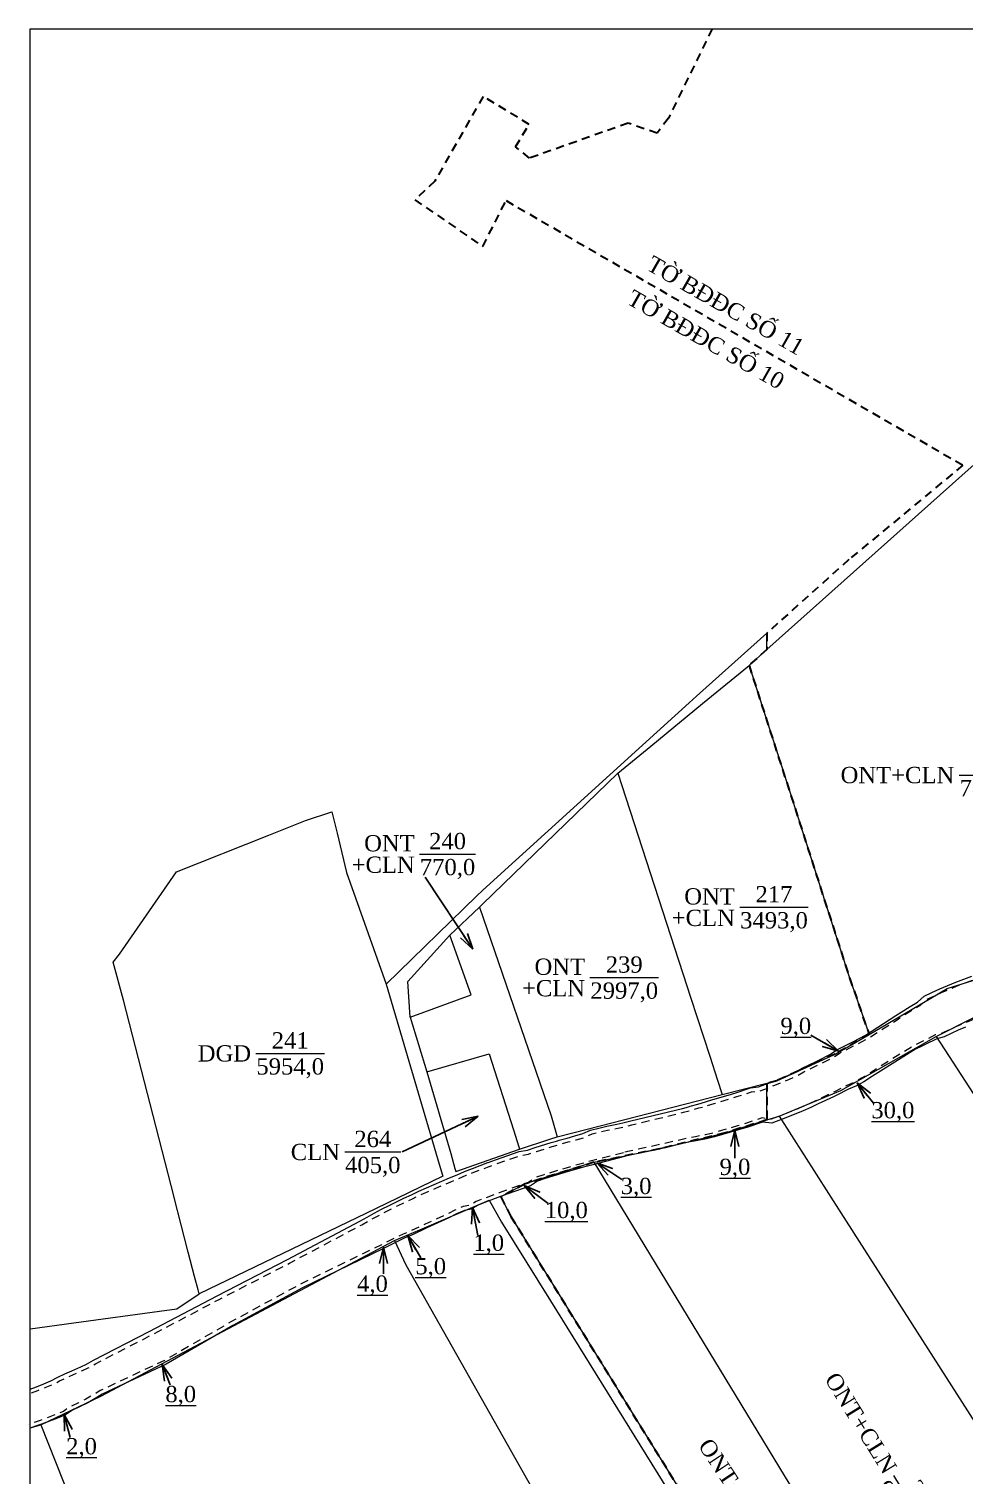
# Model space of a CAD drawing. Header units: metres. Extents: x 547819 to 548649, y 1841854 to 1842431.
# Drawn here: x 547818.8 to 548048.4, y 1842076.2 to 1842431.3 of the extents above; entities that cross this region are included whole.
import ezdxf
from ezdxf.enums import TextEntityAlignment as Align

# ---------------------------------------------------------------- set-up
doc = ezdxf.new("R2010")
doc.units = ezdxf.units.M
doc.header["$MEASUREMENT"] = 0
doc.linetypes.add('DGN Style 2', pattern=[3.355162, 2.013097, -1.342065])
for name, color, linetype, lineweight in [('Level 1', 7, 'Continuous', 0), ('Level 10', 7, 'Continuous', 0), ('Level 13', 7, 'Continuous', 0), ('Level 2', 7, 'Continuous', 0), ('Level 30', 7, 'Continuous', 0), ('Level 34', 7, 'Continuous', 0), ('Level 4', 7, 'Continuous', 0), ('Level 5', 7, 'Continuous', 0), ('Level 6', 7, 'Continuous', 0), ('Level 62', 7, 'Continuous', 0)]:
    doc.layers.add(name, color=color, linetype=linetype, lineweight=lineweight)
doc.styles.add('Style-STANDARD', font='STANDARD.shx')
doc.styles.add('Style-Times New Roman', font='times.ttf')
doc.dimstyles.get("Standard").update_dxf_attribs({"dimtxt": 0.18, "dimasz": 0.18, "dimexe": 0.18, "dimexo": 0.0625, "dimgap": 0.09, "dimtad": 0, "dimtih": 1, "dimtoh": 1, "dimdec": 4, "dimzin": 0, "dimdsep": 46, "dimtxsty": 'Standard', "dimcen": 0.09, "dimadec": 0, "dimazin": 0, "dimtfac": 1, "dimtdec": 4, "dimtofl": 0, "dimtmove": 0, "dimatfit": 3, "dimfxl": 1, "dimtolj": 1, "dimtzin": 0, "dimarcsym": 0})

# ---------------------------------------------------------------- blocks, each defined once
blk = doc.blocks.new('N_THUA')
at = {"layer": 'Level 13', "color": 1, "linetype": 'Continuous', "lineweight": 0}
blk.add_line((-1.791473, 0), (6.618527, 0), dxfattribs=at)
at = {"layer": 'Level 13', "color": 5, "linetype": 'Continuous', "lineweight": 0, "style": 'Style-Times New Roman'}
blk.add_text('241', height=2, dxfattribs=at).set_placement((2.413527, 1.6), align=Align.MIDDLE_CENTER)
at = {"layer": 'Level 2', "color": 3, "linetype": 'Continuous', "lineweight": 0, "style": 'Style-Times New Roman'}
blk.add_text('DGD', height=2, dxfattribs=at).set_placement((-2.391473, 0), align=Align.MIDDLE_RIGHT)
at = {"layer": 'Level 4', "color": 1, "linetype": 'Continuous', "lineweight": 0, "style": 'Style-Times New Roman'}
blk.add_text('5954,0', height=2, dxfattribs=at).set_placement((2.413527, -1.6), align=Align.MIDDLE_CENTER)
blk = doc.blocks.new('N_THUA_1')
at = {"layer": 'Level 13', "color": 1, "linetype": 'Continuous', "lineweight": 0}
blk.add_line((-0.875749, 0), (5.980251, 0), dxfattribs=at)
at = {"layer": 'Level 13', "color": 5, "linetype": 'Continuous', "lineweight": 0, "style": 'Style-Times New Roman'}
blk.add_text('264', height=2, dxfattribs=at).set_placement((2.552251, 1.6), align=Align.MIDDLE_CENTER)
at = {"layer": 'Level 2', "color": 3, "linetype": 'Continuous', "lineweight": 0, "style": 'Style-Times New Roman'}
blk.add_text('CLN', height=2, dxfattribs=at).set_placement((-1.475749, 0), align=Align.MIDDLE_RIGHT)
at = {"layer": 'Level 4', "color": 1, "linetype": 'Continuous', "lineweight": 0, "style": 'Style-Times New Roman'}
blk.add_text('405,0', height=2, dxfattribs=at).set_placement((2.552251, -1.6), align=Align.MIDDLE_CENTER)
blk = doc.blocks.new('N_THUA_2')
at = {"layer": 'Level 13', "color": 1, "linetype": 'Continuous', "lineweight": 0}
blk.add_line((1.704687, 0), (10.114687, 0), dxfattribs=at)
at = {"layer": 'Level 13', "color": 5, "linetype": 'Continuous', "lineweight": 0, "style": 'Style-Times New Roman'}
blk.add_text('239', height=2, dxfattribs=at).set_placement((5.909687, 1.6), align=Align.MIDDLE_CENTER)
at = {"layer": 'Level 2', "color": 3, "linetype": 'Continuous', "lineweight": 0, "insert": (1.104687, 0), "char_height": 2, "attachment_point": 6, "line_spacing_factor": 0.791214, "style": 'Style-Times New Roman'}
blk.add_mtext('ONT\\P+CLN', dxfattribs=at)
at = {"layer": 'Level 4', "color": 1, "linetype": 'Continuous', "lineweight": 0, "style": 'Style-Times New Roman'}
blk.add_text('2997,0', height=2, dxfattribs=at).set_placement((5.909687, -1.6), align=Align.MIDDLE_CENTER)
blk = doc.blocks.new('N_THUA_3')
at = {"layer": 'Level 13', "color": 1, "linetype": 'Continuous', "lineweight": 0}
blk.add_line((1.70369, 0), (10.11369, 0), dxfattribs=at)
at = {"layer": 'Level 13', "color": 5, "linetype": 'Continuous', "lineweight": 0, "style": 'Style-Times New Roman'}
blk.add_text('217', height=2, dxfattribs=at).set_placement((5.90869, 1.6), align=Align.MIDDLE_CENTER)
at = {"layer": 'Level 2', "color": 3, "linetype": 'Continuous', "lineweight": 0, "insert": (1.10369, 0), "char_height": 2, "attachment_point": 6, "line_spacing_factor": 0.791214, "style": 'Style-Times New Roman'}
blk.add_mtext('ONT\\P+CLN', dxfattribs=at)
at = {"layer": 'Level 4', "color": 1, "linetype": 'Continuous', "lineweight": 0, "style": 'Style-Times New Roman'}
blk.add_text('3493,0', height=2, dxfattribs=at).set_placement((5.90869, -1.6), align=Align.MIDDLE_CENTER)
blk = doc.blocks.new('N_THUA_4')
at = {"layer": 'Level 13', "color": 1, "linetype": 'Continuous', "lineweight": 0}
blk.add_line((2.868463, 0), (9.724463, 0), dxfattribs=at)
at = {"layer": 'Level 13', "color": 5, "linetype": 'Continuous', "lineweight": 0, "style": 'Style-Times New Roman'}
blk.add_text('240', height=2, dxfattribs=at).set_placement((6.296463, 1.6), align=Align.MIDDLE_CENTER)
at = {"layer": 'Level 2', "color": 3, "linetype": 'Continuous', "lineweight": 0, "insert": (2.268463, 0), "char_height": 2, "attachment_point": 6, "line_spacing_factor": 0.791214, "style": 'Style-Times New Roman'}
blk.add_mtext('ONT\\P+CLN', dxfattribs=at)
at = {"layer": 'Level 4', "color": 1, "linetype": 'Continuous', "lineweight": 0, "style": 'Style-Times New Roman'}
blk.add_text('770,0', height=2, dxfattribs=at).set_placement((6.296463, -1.6), align=Align.MIDDLE_CENTER)
blk = doc.blocks.new('TerminatorOpen_0.5')
at = {"color": 0, "linetype": 'ByBlock', "lineweight": -2}
for q in [(-1, 0.25), (-1, 0), (-1, -0.25)]:
    blk.add_line((0, 0), q, dxfattribs=at)
blk = doc.blocks.new('N_THUA_5')
at = {"layer": 'Level 13', "color": 1, "linetype": 'Continuous', "lineweight": 0}
blk.add_line((1.607495, 0), (10.017495, 0), dxfattribs=at)
at = {"layer": 'Level 13', "color": 5, "linetype": 'Continuous', "lineweight": 0, "style": 'Style-Times New Roman'}
blk.add_text('171', height=2, dxfattribs=at).set_placement((5.812495, 1.6), align=Align.MIDDLE_CENTER)
at = {"layer": 'Level 2', "color": 3, "linetype": 'Continuous', "lineweight": 0, "style": 'Style-Times New Roman'}
blk.add_text('ONT+CLN', height=2, dxfattribs=at).set_placement((1.007495, 0), align=Align.MIDDLE_RIGHT)
at = {"layer": 'Level 4', "color": 1, "linetype": 'Continuous', "lineweight": 0, "style": 'Style-Times New Roman'}
blk.add_text('7879,0', height=2, dxfattribs=at).set_placement((5.812495, -1.6), align=Align.MIDDLE_CENTER)
blk = doc.blocks.new('N_THUA_13')
at = {"layer": 'Level 13', "color": 1, "linetype": 'Continuous', "lineweight": 0}
blk.add_line((1.70369, 0), (10.11369, 0), dxfattribs=at)
at = {"layer": 'Level 13', "color": 5, "linetype": 'Continuous', "lineweight": 0, "style": 'Style-Times New Roman'}
blk.add_text('227', height=2, dxfattribs=at).set_placement((5.90869, 1.6), align=Align.MIDDLE_CENTER)
at = {"layer": 'Level 2', "color": 3, "linetype": 'Continuous', "lineweight": 0, "style": 'Style-Times New Roman'}
blk.add_text('ONT+CLN', height=2, dxfattribs=at).set_placement((1.10369, 0), align=Align.MIDDLE_RIGHT)
at = {"layer": 'Level 4', "color": 1, "linetype": 'Continuous', "lineweight": 0, "style": 'Style-Times New Roman'}
blk.add_text('9131,0', height=2, dxfattribs=at).set_placement((5.90869, -1.6), align=Align.MIDDLE_CENTER)
blk = doc.blocks.new('N_THUA_14')
at = {"layer": 'Level 13', "color": 1, "linetype": 'Continuous', "lineweight": 0}
blk.add_line((1.704687, 0), (10.114687, 0), dxfattribs=at)
at = {"layer": 'Level 13', "color": 5, "linetype": 'Continuous', "lineweight": 0, "style": 'Style-Times New Roman'}
blk.add_text('258', height=2, dxfattribs=at).set_placement((5.909687, 1.6), align=Align.MIDDLE_CENTER)
at = {"layer": 'Level 2', "color": 3, "linetype": 'Continuous', "lineweight": 0, "style": 'Style-Times New Roman'}
blk.add_text('ONT+CLN', height=2, dxfattribs=at).set_placement((1.104687, 0), align=Align.MIDDLE_RIGHT)
at = {"layer": 'Level 4', "color": 1, "linetype": 'Continuous', "lineweight": 0, "style": 'Style-Times New Roman'}
blk.add_text('5135,0', height=2, dxfattribs=at).set_placement((5.909687, -1.6), align=Align.MIDDLE_CENTER)

msp = doc.modelspace()

# ---------------------------------------------------------------- linework, layer by layer
at = {"layer": 'Level 10', "color": 7, "lineweight": 0}
for p, q in [((548000, 1842278.97), (548056.73, 1842329.65)), ((547995.61, 1842275.04), (548000, 1842278.97))]:
    msp.add_line(p, q, dxfattribs=at)
at = {"layer": 'Level 10', "color": 30, "lineweight": 0}
for p, q in [((547922.15, 1842208.81), (547929.41, 1842215.7)), ((547912.39, 1842188.67), (547916.54, 1842175.21)), ((547989.04, 1842169.64), (548000, 1842172.42)), ((548000, 1842163.43), (548002.98, 1842164.35))]:
    msp.add_line(p, q, dxfattribs=at)
at = {"layer": 'Level 10', "color": 30, "lineweight": 0, "flags": 128}
for points in [[(548000, 1842278.97), (548000, 1842282.96), (548000, 1842282.97), (547982.71, 1842267.45), (547980.9121, 1842265.8197), (547969.4563, 1842255.4315), (547930.24, 1842219.87), (547928.6959, 1842218.3617), (547906.57, 1842196.75)], [(547963.39, 1842248.55), (547971.5112, 1842255.2269), (547984.1933, 1842265.6536), (547995.61, 1842275.04)], [(547929.41, 1842215.7), (547930.1673, 1842216.4321), (547963.39, 1842248.55)], [(548025.09, 1842184.39), (548040.21, 1842193.33), (548044.27, 1842195.73), (548054.2, 1842198.78), (548056.8872, 1842199.6058), (548075.71, 1842205.39), (548084.91, 1842209.56), (548091.11, 1842212.97)], [(547912.39, 1842188.67), (547911.86, 1842197.41), (547922.15, 1842208.81)], [(547906.57, 1842196.75), (547919.15, 1842153.96), (547920.2877, 1842150.0936), (547920.43, 1842149.61), (547903.9, 1842141.62), (547860.61, 1842120.69)], [(548041.55, 1842183.88), (548050.95, 1842188.68), (548055.01, 1842189.95), (548070.17, 1842193.4), (548080.97, 1842197.17)], [(548002.98, 1842164.35), (548018.12, 1842170.65), (548041.55, 1842183.88)], [(547916.54, 1842175.21), (547922.37, 1842155.16), (547923.4279, 1842151.5115), (547923.64, 1842150.78), (547939.27, 1842156.27)], [(547948.48, 1842159.26), (547955.9, 1842161.16), (547989.04, 1842169.64)], [(547939.27, 1842156.27), (547946.7222, 1842158.6893), (547948.48, 1842159.26)], [(547908.58, 1842133.82), (547914.7767, 1842136.4662), (547931.81, 1842143.74), (547934.88, 1842138.35), (547946.873, 1842119.0095), (547993.69, 1842043.51), (548000, 1842033.26)], [(547821.78, 1842088.57), (547836.51, 1842095.6), (547908.58, 1842133.82)], [(547819.151152, 1842112.139081), (547829.84, 1842113.58), (547850.9023, 1842116.426), (547855.15, 1842117), (547860.61, 1842120.69)]]:
    msp.add_lwpolyline(points, dxfattribs=at)
at = {"layer": 'Level 10', "color": 7, "lineweight": 0, "flags": 128}
for points in [[(547995.61, 1842275.04), (547998.9126, 1842264.764), (548002.8863, 1842252.3999), (548016.2566, 1842210.7987), (548020.28, 1842198.28), (548022.14, 1842192.92), (548024.17, 1842187.05), (548025.09, 1842184.39)], [(547963.39, 1842248.55), (547981.3336, 1842193.3608), (547985.98, 1842179.07), (547987.89, 1842173.17), (547989.04, 1842169.64)], [(547860.61, 1842120.69), (547860.354, 1842121.6816), (547859.51, 1842124.95), (547857.96, 1842130.98), (547854.5101, 1842144.3722), (547854.49, 1842144.45), (547842.02, 1842192.86), (547839.51, 1842202.19), (547841.11, 1842204.17), (547849.93, 1842216.93), (547855.04, 1842224.34), (547877.7596, 1842233.3691), (547886.77, 1842236.95), (547893.19, 1842239.05), (547894.4676, 1842233.8274), (547896.83, 1842224.17), (547906.57, 1842196.75)], [(547929.41, 1842215.7), (547947.03, 1842164.44), (547948.48, 1842159.26)], [(547912.39, 1842188.67), (547927.38, 1842194.11), (547922.15, 1842208.81)], [(548000, 1842172.42), (548002.47, 1842173.05), (548016.73, 1842179.59), (548025.09, 1842184.39)], [(548041.55, 1842183.88), (548052.79, 1842166.62), (548058.5496, 1842157.5045), (548123.62, 1842054.52)], [(547916.54, 1842175.21), (547931.84, 1842179.62), (547937.78, 1842160.96), (547939.1059, 1842156.7864), (547939.27, 1842156.27)], [(548000, 1842163.43), (548000, 1842165.01), (548000, 1842171.55), (548000, 1842172.42)], [(547957.54, 1842153.02), (547973.64, 1842156.34), (547989.73, 1842160.25), (548000, 1842163.43)], [(548002.98, 1842164.35), (548018.1689, 1842140.6082), (548100.99, 1842011.15)], [(547957.54, 1842153.02), (547940.64, 1842147.74), (547934.68, 1842144.5), (547937.14, 1842139.7), (547949.5828, 1842119.5691), (548000, 1842038)], [(547957.54, 1842153.02), (547973.9505, 1842125.9886), (548059.44, 1841985.17), (548070.4, 1841966.51)], [(547908.58, 1842133.82), (547911.34, 1842127.82), (547952.61, 1842054.81), (547967.28, 1842024.23)], [(547819.151152, 1842087.838587), (547821.78, 1842088.57)], [(547821.78, 1842088.57), (547831.01, 1842065.21), (547844.39, 1842031.65)]]:
    msp.add_lwpolyline(points, dxfattribs=at)
at = {"layer": 'Level 30', "color": 5, "linetype": 'Continuous', "lineweight": 0, "flags": 128}
for points in [[(547819.151152, 1842097.350591), (547820.7124, 1842097.9199), (547822.4925, 1842098.6097), (547824.2584, 1842099.335), (547825.9314, 1842100.2703), (547827.6634, 1842101.064), (547829.4046, 1842101.841), (547831.5933, 1842102.7984), (547832.9604, 1842103.4215), (547834.6901, 1842104.4292), (547848.3489, 1842111.4372), (547865.0638, 1842120.228), (547882.3205, 1842129.1222), (547900.0897, 1842138.5656), (547901.8394, 1842139.5512), (547903.6189, 1842140.5397), (547905.4185, 1842141.4907), (547907.2396, 1842142.3997), (547909.0529, 1842143.325), (547910.8884, 1842144.2049), (547912.731, 1842145.0701), (547914.5804, 1842145.9205), (547916.4366, 1842146.7561), (547918.2994, 1842147.5769), (547920.1687, 1842148.3827), (547922.0444, 1842149.1735), (547923.9264, 1842149.9493), (547925.7993, 1842150.748), (547927.6938, 1842151.4937), (547931.5002, 1842152.9395), (547931.5366, 1842152.953), (547933.412, 1842153.6396), (547939.1801, 1842155.6476), (547941.1986, 1842156.0242), (547943.1348, 1842156.6465), (547947.0217, 1842157.8446), (547948.3725, 1842158.2451), (547948.9722, 1842158.4203), (547950.9273, 1842158.9804), (547952.8868, 1842159.5248), (547954.8506, 1842160.0535), (547956.7277, 1842160.9208), (547958.7025, 1842161.4187), (547960.6879, 1842161.8731), (547963.1823, 1842162.3838), (547964.6541, 1842162.6766), (547966.5941, 1842163.1646), (547979.2517, 1842166.2664), (547980.7547, 1842166.6789), (547981.1683, 1842166.7937), (547983.0312, 1842167.3271), (547984.8959, 1842167.8459), (547986.741, 1842168.4327), (547990.4559, 1842169.5062), (547992.3484, 1842170.0946), (547995.9714, 1842171.3011), (547997.9486, 1842171.5202), (547999.7675, 1842172.1937), (548001.5772, 1842172.8914), (548005.168, 1842174.3588), (548006.9484, 1842175.1283), (548008.6137, 1842176.1508), (548012.1151, 1842177.8047), (548012.7377, 1842178.1108), (548015.5711, 1842179.5513), (548017.194, 1842180.621), (548021.0671, 1842182.6137), (548024.1716, 1842184.2369), (548031.6834, 1842189.0478), (548032.9922, 1842189.9084), (548035.1582, 1842191.2866), (548036.9879, 1842192.3321), (548038.6113, 1842193.8013), (548040.5188, 1842194.7233), (548042.4443, 1842195.607), (548044.3871, 1842196.452), (548044.4182, 1842196.4651), (548046.3464, 1842197.2579), (548048.3214, 1842198.0246), (548050.3114, 1842198.7516)], [(548048.7424, 1842186.2357), (548046.9754, 1842185.4675), (548045.2518, 1842184.6765), (548043.5443, 1842183.8511), (548041.6713, 1842183.3419), (548038.8187, 1842181.9457), (548037.8693, 1842181.481), (548036.471, 1842180.775), (548027.2173, 1842174.981), (548025.9512, 1842174.1741), (548023.7577, 1842172.8057), (548021.9652, 1842171.7746), (548020.0395, 1842170.9954), (548017.0177, 1842169.4591), (548016.3537, 1842169.1326), (548012.6196, 1842167.3688), (548010.7681, 1842166.4498), (548008.8717, 1842165.6301), (548005.0743, 1842164.0778), (548001.1817, 1842162.6065), (547998.8975, 1842162.8853), (547995.0519, 1842161.6047), (547995.0031, 1842161.5891), (547993.0432, 1842160.9801), (547989.1, 1842159.8407), (547987.1328, 1842159.2512), (547985.1317, 1842158.7913), (547982.6692, 1842158.3142), (547981.1364, 1842158.0318), (547968.4196, 1842155.1888), (547966.4604, 1842154.7844), (547965.0078, 1842154.408), (547958.8096, 1842152.8014), (547956.9042, 1842152.3026), (547955.0024, 1842151.7905), (547951.2113, 1842150.7208), (547949.3223, 1842150.1633), (547947.4378, 1842149.5907), (547945.558, 1842149.003), (547943.6829, 1842148.4003), (547942.0041, 1842147.2106), (547940.1435, 1842146.5795), (547936.4377, 1842145.2728), (547934.5928, 1842144.5972), (547930.9194, 1842143.202), (547929.0912, 1842142.4823), (547927.3737, 1842141.4908), (547925.7277, 1842141.2064), (547923.8207, 1842140.3472), (547921.8864, 1842139.3465), (547920.0893, 1842138.5547), (547918.2987, 1842137.7486), (547916.5145, 1842136.9282), (547912.9661, 1842135.2446), (547911.1514, 1842134.4843), (547905.8584, 1842131.8876), (547885.9568, 1842122.217), (547868.8981, 1842112.9468), (547852.5474, 1842103.4644), (547836.8281, 1842096.0769), (547835.5408, 1842095.3021), (547833.2902, 1842093.9923), (547831.44, 1842093.0358), (547829.5467, 1842092.1681), (547827.7927, 1842090.9685), (547825.8587, 1842090.1743), (547823.9093, 1842089.4188), (547821.9452, 1842088.7025), (547820.4799, 1842088.1969), (547819.151152, 1842087.767939)]]:
    msp.add_lwpolyline(points, dxfattribs=at)
at = {"layer": 'Level 34', "color": 2, "linetype": 'DGN Style 2', "lineweight": 30}
for p, q in [((547986.58638, 1842431.334598), (547975.82, 1842409.44)), ((547930.33, 1842414.74), (547918.45, 1842393.91)), ((547941.63, 1842407.89), (547930.33, 1842414.74)), ((547938.27, 1842402.39), (547941.63, 1842407.89)), ((547965.95, 1842408.2), (547941.72, 1842399.62)), ((547973.05, 1842405.72), (547965.95, 1842408.2)), ((547975.82, 1842409.44), (547973.05, 1842405.72)), ((547941.72, 1842399.62), (547938.27, 1842402.39)), ((547918.45, 1842393.91), (547913.58, 1842389.38)), ((547913.58, 1842389.38), (547930.25, 1842377.93)), ((547930.25, 1842377.93), (547935.96, 1842389.18)), ((547935.96, 1842389.18), (548048.11, 1842324.2)), ((548048.11, 1842324.2), (548020.1, 1842301.01)), ((548020.1, 1842301.01), (548000, 1842282.97)), ((548000, 1842282.97), (548000, 1842278.96)), ((548000, 1842278.96), (547995.61, 1842275.04)), ((547995.61, 1842275.04), (548020.28, 1842198.28)), ((548020.28, 1842198.28), (548025.09, 1842184.39)), ((548025.09, 1842184.39), (548016.73, 1842179.59)), ((548016.73, 1842179.59), (548002.47, 1842173.05)), ((548002.47, 1842173.05), (548000, 1842172.42)), ((548000, 1842172.42), (548000, 1842163.43)), ((548000, 1842163.43), (547989.73, 1842160.25)), ((547989.73, 1842160.25), (547973.64, 1842156.34)), ((547973.64, 1842156.34), (547957.54, 1842153.02)), ((547957.54, 1842153.02), (547940.64, 1842147.74)), ((547940.64, 1842147.74), (547934.68, 1842144.5)), ((547934.68, 1842144.5), (547937.14, 1842139.7)), ((547937.14, 1842139.7), (547995.99, 1842044.47))]:
    msp.add_line(p, q, dxfattribs=at)
at = {"layer": 'Level 6', "color": 2, "linetype": 'DGN Style 2', "lineweight": 0, "flags": 128}
for points in [[(547819.493736, 1842096.411103), (547821.06439, 1842096.983843), (547822.863164, 1842097.680879), (547824.693919, 1842098.432817), (547826.384412, 1842099.377896), (547828.075464, 1842100.152831), (547829.808743, 1842100.926297), (547832.001074, 1842101.885285), (547833.420609, 1842102.532284), (547835.170386, 1842103.551681), (547848.809898, 1842110.549784), (547865.525614, 1842119.341013), (547882.784232, 1842128.236202), (547900.569812, 1842137.688307), (547902.327599, 1842138.678463), (547904.095365, 1842139.660444), (547905.875475, 1842140.601145), (547907.690175, 1842141.50695), (547909.49637, 1842142.428625), (547911.31706, 1842143.301425), (547913.152409, 1842144.163221), (547914.994539, 1842145.010278), (547916.843462, 1842145.842602), (547918.698945, 1842146.660177), (547920.560879, 1842147.462802), (547922.429205, 1842148.250494), (547924.313105, 1842149.027077), (547926.178641, 1842149.822636), (547928.054485, 1842150.560993), (547931.851613, 1842152.003271), (547931.882365, 1842152.014676), (547933.748302, 1842152.697812), (547939.437646, 1842154.678395), (547941.44428, 1842155.052781), (547943.435086, 1842155.692632), (547947.311121, 1842156.887383), (547948.654843, 1842157.285784), (547949.250115, 1842157.459691), (547951.198849, 1842158.017967), (547953.150631, 1842158.560223), (547955.192762, 1842159.110011), (547957.062539, 1842159.973927), (547958.936317, 1842160.446357), (547960.899768, 1842160.895734), (547963.380149, 1842161.403563), (547964.873769, 1842161.700704), (547966.835082, 1842162.194066), (547979.503086, 1842165.298415), (547981.020759, 1842165.714942), (547981.439663, 1842165.831214), (547983.302857, 1842166.364699), (547985.181553, 1842166.887392), (547987.031395, 1842167.475701), (547990.743182, 1842168.548301), (547992.654853, 1842169.142662), (547996.186837, 1842170.318852), (547998.180734, 1842170.539803), (548000.120998, 1842171.258241), (548001.946243, 1842171.961934), (548005.555551, 1842173.436897), (548007.410739, 1842174.238721), (548009.090297, 1842175.269976), (548012.549282, 1842176.903841), (548013.184921, 1842177.216351), (548016.074453, 1842178.685389), (548017.699377, 1842179.756423), (548021.527525, 1842181.725995), (548024.6739, 1842183.37109), (548032.227787, 1842188.208944), (548033.535353, 1842189.068733), (548035.674969, 1842190.430145), (548037.578359, 1842191.517752), (548039.175813, 1842192.96347), (548040.944992, 1842193.818612), (548042.852322, 1842194.693973), (548044.780631, 1842195.532671), (548044.802438, 1842195.541856), (548046.717518, 1842196.329261), (548048.673953, 1842197.088755), (548050.562371, 1842197.778644), (548052.651304, 1842198.104243), (548054.717723, 1842198.705555), (548056.74197, 1842199.192664), (548057.247741, 1842199.307581), (548058.760769, 1842199.643133), (548060.702225, 1842200.282287), (548064.960165, 1842201.61012), (548066.724978, 1842202.219282), (548066.868785, 1842202.269567), (548070.415681, 1842203.553936), (548072.076145, 1842204.11676), (548074.044288, 1842204.287314), (548075.953743, 1842205.020798), (548077.726697, 1842205.742955), (548079.484838, 1842206.500457), (548081.227533, 1842207.29283), (548082.926446, 1842208.106785), (548084.689746, 1842208.864188), (548086.397528, 1842209.768099), (548088.076197, 1842210.634955), (548090.201185, 1842211.712174), (548091.581677, 1842212.43918), (548093.256379, 1842213.547389), (548103.292388, 1842218.99639), (548111.863778, 1842224.408974), (548113.32763, 1842225.407949), (548113.5356, 1842225.548732), (548115.266248, 1842226.691994), (548117.05651, 1842227.773482), (548118.802719, 1842228.885653), (548120.623042, 1842229.808724), (548123.571366, 1842231.210044), (548124.392584, 1842231.580471), (548126.305918, 1842232.410432), (548128.227017, 1842233.198701), (548130.165517, 1842233.921654), (548132.119632, 1842234.573875), (548134.619772, 1842235.27244), (548138.048096, 1842236.174317), (548149.0122, 1842240.186743), (548152.946544, 1842242.151795), (548154.621255, 1842242.932008), (548156.61654, 1842243.786336), (548158.627827, 1842244.462651), (548160.72388, 1842244.893635), (548162.778157, 1842245.245131), (548164.994749, 1842245.105252), (548167.251811, 1842245.338066), (548169.415968, 1842245.488555), (548171.583859, 1842245.56695), (548173.754643, 1842245.572962), (548175.543057, 1842245.523445), (548178.087849, 1842245.367965), (548180.245454, 1842245.157539), (548182.396297, 1842244.875179), (548184.536594, 1842244.52122), (548186.81391, 1842244.066158), (548189.094675, 1842244.235037), (548191.062661, 1842243.703268), (548193.094717, 1842243.080848), (548195.007768, 1842242.121505), (548196.941005, 1842241.068501), (548197.883106, 1842240.523852), (548200.626036, 1842238.856805), (548202.692931, 1842238.489384), (548218.484007, 1842230.858486), (548237.678116, 1842222.114219), (548239.223977, 1842221.542316), (548241.412639, 1842220.75561), (548243.228964, 1842220.092245), (548246.961532, 1842218.710287), (548248.930579, 1842218.430825), (548250.68485, 1842217.846961), (548252.539183, 1842217.257211), (548254.401318, 1842216.692247), (548256.267999, 1842216.152834), (548256.471479, 1842216.095734), (548260.027482, 1842215.147573), (548261.855967, 1842214.697614), (548263.698051, 1842214.005219), (548267.57238, 1842213.18781), (548270.49866, 1842212.642023), (548273.331057, 1842212.172036), (548275.275527, 1842211.882316), (548277.218102, 1842211.678678), (548281.067892, 1842211.235615), (548283.01429, 1842211.050927), (548286.897167, 1842210.760687), (548290.786392, 1842210.574169), (548292.800745, 1842210.517937), (548294.751048, 1842210.73693), (548296.633009, 1842210.734593), (548298.567034, 1842210.757919), (548300.490913, 1842210.764091), (548302.425656, 1842210.753292), (548302.915277, 1842210.754708), (548304.44628, 1842210.763682), (548306.463986, 1842210.889113), (548308.422226, 1842210.984634), (548325.153435, 1842211.626381), (548336.340863, 1842212.082556), (548339.40374, 1842212.407902), (548340.389378, 1842212.50521), (548342.446818, 1842212.677605), (548344.49942, 1842212.72697), (548346.69494, 1842212.703242), (548348.796, 1842213.158444), (548350.761617, 1842213.058499), (548352.845452, 1842212.91065), (548355.73752, 1842212.636122), (548357.006067, 1842212.489991), (548359.081149, 1842212.217047), (548361.14837, 1842211.902854), (548363.128361, 1842211.561354), (548365.112964, 1842210.828136), (548367.217494, 1842210.377772), (548369.206595, 1842209.853002), (548371.183866, 1842209.230254), (548373.147265, 1842208.576264), (548375.12823, 1842208.127064), (548392.314823, 1842203.503129), (548410.536995, 1842197.964627), (548430.800346, 1842192.393401), (548453.636962, 1842185.738579), (548469.02754, 1842181.355504), (548479.187016, 1842177.795649), (548481.546752, 1842177.237072), (548485.162749, 1842176.295098), (548487.090489, 1842175.622428), (548489.032925, 1842174.9007), (548490.987533, 1842174.129583), (548492.947168, 1842173.441507), (548494.818495, 1842172.615416), (548496.69925, 1842171.739764), (548498.561107, 1842170.827149), (548500.811357, 1842169.661562), (548502.230154, 1842168.890188), (548504.035916, 1842167.866507), (548505.819822, 1842166.807415), (548507.582107, 1842165.713043), (548511.070726, 1842163.447), (548512.75696, 1842162.253939), (548514.415913, 1842161.029699), (548516.003866, 1842159.737729), (548517.927161, 1842158.006823), (548519.059807, 1842156.956233), (548520.676107, 1842155.732819), (548527.708723, 1842149.839468), (548531.056272, 1842147.687573), (548532.921922, 1842146.418213), (548534.627088, 1842145.171859), (548536.161556, 1842143.75017), (548537.638837, 1842142.21023), (548539.074202, 1842140.61341), (548540.456762, 1842138.970691), (548541.725789, 1842137.359543), (548542.639563, 1842135.43376), (548543.733573, 1842133.453275), (548545.022931, 1842131.656493), (548545.495536, 1842130.965344), (548546.598424, 1842129.368328), (548547.175568, 1842128.561938), (548547.363674, 1842127.897906), (548548.060317, 1842126.4756), (548548.820505, 1842126.074852), (548549.601002, 1842124.597469), (548550.758643, 1842122.992755), (548551.912259, 1842121.45908), (548553.096395, 1842119.948745), (548554.310448, 1842118.462354), (548555.55401, 1842117.000618), (548556.82665, 1842115.563845), (548559.422298, 1842112.752144), (548562.102915, 1842110.041741), (548563.757951, 1842108.326068), (548564.858348, 1842107.220063), (548566.415453, 1842105.93998), (548577.545732, 1842095.360848), (548588.046183, 1842086.477199), (548601.438646, 1842074.383408), (548626.68517, 1842052.381692), (548628.239155, 1842051.091175), (548629.723823, 1842049.881729), (548631.156819, 1842048.755054), (548632.476849, 1842047.43144), (548633.976434, 1842046.208845), (548635.467473, 1842045.041927), (548636.970191, 1842043.91366), (548638.463573, 1842042.772469), (548639.978462, 1842041.65746), (548641.863924, 1842040.246745), (548644.721392, 1842038.180318), (548649.151152, 1842035.143466)], [(548153.403359, 1842233.170343), (548151.410002, 1842232.735698), (548140.196648, 1842229.569795), (548136.880345, 1842228.278176), (548133.96249, 1842227.107465), (548132.840394, 1842226.648695), (548131.137466, 1842225.768622), (548129.408079, 1842225.059168), (548127.643815, 1842224.2937), (548125.895252, 1842223.493185), (548124.163047, 1842222.657903), (548122.586318, 1842221.858344), (548120.614528, 1842221.4976), (548117.058931, 1842219.687529), (548116.842715, 1842219.574635), (548115.101436, 1842218.657718), (548108.460509, 1842210.314795), (548097.426258, 1842206.896747), (548095.537079, 1842205.867253), (548094.261065, 1842204.996355), (548092.095542, 1842203.566237), (548090.328034, 1842202.52109), (548088.705037, 1842201.662057), (548086.399017, 1842201.632824), (548084.332244, 1842200.642658), (548082.456039, 1842199.789433), (548080.563024, 1842198.973854), (548078.65414, 1842198.196395), (548076.702387, 1842197.446517), (548074.804404, 1842196.630238), (548072.895565, 1842195.983318), (548070.932483, 1842195.440265), (548068.929228, 1842194.967179), (548066.855528, 1842194.506898), (548062.791866, 1842192.491643), (548060.906597, 1842192.045392), (548059.433424, 1842191.536907), (548055.333893, 1842190.066317), (548053.619698, 1842189.201608), (548051.883869, 1842188.567554), (548050.097384, 1842187.874039), (548048.352876, 1842187.156771), (548046.56746, 1842186.380564), (548044.825601, 1842185.581185), (548043.192526, 1842184.791762), (548041.317142, 1842184.281914), (548037.424119, 1842182.376462), (548035.979266, 1842181.646958), (548026.683226, 1842175.826447), (548025.417819, 1842175.019989), (548023.243579, 1842173.663604), (548021.526273, 1842172.675758), (548019.624592, 1842171.906277), (548016.570453, 1842170.353535), (548015.919494, 1842170.033448), (548012.183709, 1842168.268852), (548010.347127, 1842167.357256), (548008.484087, 1842166.551976), (548004.708261, 1842165.008495), (548001.058453, 1842163.628964), (547998.795168, 1842163.905211), (547994.741669, 1842162.55538), (547994.702481, 1842162.542853), (547992.756006, 1842161.938024), (547988.817668, 1842160.80003), (547986.877009, 1842160.218483), (547984.924542, 1842159.76976), (547982.483497, 1842159.296817), (547980.936646, 1842159.011828), (547968.209423, 1842156.166498), (547966.233765, 1842155.758701), (547964.756963, 1842155.376029)], [(547964.756888, 1842155.37601), (547958.557519, 1842153.769107), (547956.647568, 1842153.269115), (547954.736607, 1842152.754549), (547950.933981, 1842151.681597), (547949.035404, 1842151.12127), (547947.143235, 1842150.54634), (547945.255795, 1842149.956251), (547943.230321, 1842149.305218), (547941.544838, 1842148.110782), (547939.816609, 1842147.524581), (547936.099483, 1842146.213887), (547934.243322, 1842145.534164), (547930.558703, 1842144.134702), (547928.655669, 1842143.385543), (547927.027962, 1842142.44588), (547925.432509, 1842142.170213), (547923.385243, 1842141.247816), (547921.454633, 1842140.249025), (547919.682442, 1842139.4682), (547917.884558, 1842138.658821), (547916.09127, 1842137.834242), (547912.558338, 1842136.157982), (547910.737603, 1842135.395153), (547905.41965, 1842132.786211), (547885.499296, 1842123.106498), (547868.408426, 1842113.818816), (547852.083032, 1842104.351092), (547836.356356, 1842096.960125), (547835.031434, 1842096.162682), (547832.808785, 1842094.869148), (547831.001822, 1842093.935001), (547829.052558, 1842093.041652), (547827.31525, 1842091.853468), (547825.488046, 1842091.103124), (547823.557271, 1842090.354843), (547821.610775, 1842089.644963), (547820.16317, 1842089.145469), (547818.843933, 1842088.719578)]]:
    msp.add_lwpolyline(points, dxfattribs=at)
at = {"layer": 'Level 62', "color": 7, "linetype": 'Continuous', "lineweight": 0, "flags": 128}
msp.add_lwpolyline([(548649.151152, 1842431.334598), (548649.151152, 1841853.834598), (547819.151152, 1841853.834598), (547819.151152, 1842431.334598), (548649.151152, 1842431.334598)], dxfattribs=at)

# ---------------------------------------------------------------- block references
at = {"layer": 'Level 2', "color": 3, "linetype": 'Continuous', "lineweight": 0, "xscale": 2, "yscale": 2, "zscale": 2}
for name, p in [('N_THUA_5', (548043.975659, 1842248.114902)), ('N_THUA_4', (547909.01284, 1842228.7078)), ('N_THUA_3', (547989.921128, 1842215.653676)), ('N_THUA_2', (547953.157172, 1842198.384871)), ('N_THUA', (547878.153136, 1842179.763582)), ('N_THUA_1', (547898.14608, 1842155.552658))]:
    msp.add_blockref(name, p, dxfattribs=at)
for name, p, rotation in [('N_THUA_13', (548029.248867, 1842078.994959), 301.739516), ('N_THUA_14', (547998.820016, 1842063.149009), 303.493632)]:
    msp.add_blockref(name, p, dxfattribs=dict(at, rotation=rotation))
at = {"layer": 'Level 5', "color": 3, "linetype": 'Continuous', "lineweight": 0, "xscale": 4, "yscale": 4, "zscale": 4}
for p, rotation in [((548017.592686, 1842180.312014), 329.751353), ((548022.133547, 1842172.499663), 128.848059), ((547992.109823, 1842160.882034), 90), ((547958.211087, 1842152.916461), 146.415252), ((547940.436202, 1842147.291241), 143.362605), ((547927.694413, 1842141.908398), 101.050489), ((547911.817739, 1842135.005885), 120.430771), ((547905.899842, 1842132.183233), 90), ((547851.5894, 1842103.38085), 110.976582), ((547827.480497, 1842091.1043), 104.88271)]:
    msp.add_blockref('TerminatorOpen_0.5', p, dxfattribs=dict(at, rotation=rotation))

# ---------------------------------------------------------------- texts
at = {"layer": 'Level 1', "color": 7, "linetype": 'Continuous', "lineweight": 0, "style": 'Style-Times New Roman'}
for s, p in [('TỜ BĐĐC SỐ 11', (547970.140465, 1842372.382221)), ('TỜ BĐĐC SỐ 10', (547965.31757, 1842364.019766))]:
    msp.add_text(s, height=4, rotation=330.326164, dxfattribs=at).set_placement(p)
at = {"layer": 'Level 5', "color": 5, "linetype": 'Continuous', "lineweight": 0, "style": 'Style-Times New Roman'}
for s, p in [('%%u9,0%%U', (548007.086745, 1842186.528948)), ('%%u30,0%%U', (548030.919052, 1842165.827878)), ('%%u9,0%%U', (547992.158966, 1842151.907386)), ('%%u3,0%%U', (547967.89257, 1842147.220186)), ('%%u10,0%%U', (547950.752828, 1842141.307742)), ('%%u1,0%%U', (547931.711208, 1842133.275141)), ('%%u5,0%%U', (547917.46745, 1842127.518201)), ('%%u4,0%%U', (547903.173335, 1842123.220578)), ('%%u8,0%%U', (547856.104648, 1842096.119032)), ('%%u2,0%%U', (547831.767111, 1842083.303318))]:
    msp.add_text(s, height=4, dxfattribs=at).set_placement(p, align=Align.MIDDLE_CENTER)

# ---------------------------------------------------------------- leaders
at = {"layer": 'Level 5', "color": 3, "linetype": 'Continuous', "lineweight": 0}
for points in [[(547927.847887, 1842205.317848), (547916.124648, 1842223.030488)], [(548017.592686, 1842180.312014), (548010.817485, 1842184.26298)], [(548022.133547, 1842172.499663), (548026.137859, 1842167.52785)], [(547929.144912, 1842164.332708), (547910.464523, 1842155.607281)], [(547992.109823, 1842160.882034), (547992.109823, 1842154.025596)], [(547958.211087, 1842152.916461), (547964.419981, 1842148.793664)], [(547940.436202, 1842147.291241), (547946.341582, 1842142.899536)], [(547927.694413, 1842141.908398), (547929.030378, 1842135.067645)], [(547911.817739, 1842135.005885), (547915.025554, 1842129.545017)], [(547905.899842, 1842132.183233), (547905.899842, 1842125.609007)], [(547851.5894, 1842103.38085), (547853.510491, 1842098.370116)], [(547827.480497, 1842091.1043), (547828.981918, 1842085.454685)]]:
    msp.add_leader(points, dimstyle='Standard', override={"dimtxt": 4, "dimasz": 4, "dimgap": 2, "dimtad": 1, "dimtxsty": 'Style-STANDARD', "dimldrblk": 'TerminatorOpen_0.5'}, dxfattribs=at)

doc.saveas('drawing.dxf')
